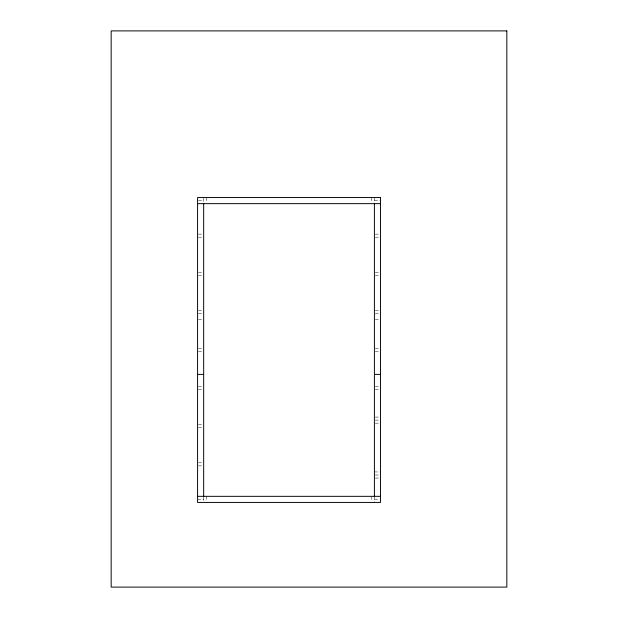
<?xml version="1.0" encoding="UTF-8"?>
<svg xmlns="http://www.w3.org/2000/svg" width="618" height="618" viewBox="0 0 618 618"><rect width="100%" height="100%" fill="white"/><g stroke="black" fill="none" stroke-linecap="round" stroke-linejoin="round"><path stroke-width="0.46" stroke-dasharray="3.09 2.32" d="M198.455 200.603L203.677 200.603M374.408 200.603L380.51 200.603M198.455 234.137L203.677 234.137M375.281 234.137L380.51 234.137M198.455 237.188L203.677 237.188M375.281 237.188L380.51 237.188M198.455 272.244L203.677 272.244M375.281 272.244L380.51 272.244M198.455 275.296L203.677 275.296M375.281 275.296L380.51 275.296M198.455 310.36L203.677 310.36M375.281 310.36L380.51 310.36M198.455 313.403L203.677 313.403M375.281 313.403L380.51 313.403M198.455 319.506L203.677 319.506M375.281 319.506L379.637 319.506M198.455 348.467L203.677 348.467M375.281 348.467L380.51 348.467M198.455 351.518L203.677 351.518M375.281 351.518L380.51 351.518M198.455 386.574L203.677 386.574M375.281 386.574L380.51 386.574M198.455 389.626L203.677 389.626M375.281 389.626L380.51 389.626M375.281 417.065L380.51 417.065M375.281 420.116L379.637 420.116M375.281 423.16L380.51 423.16M198.455 424.69L203.677 424.69M198.455 427.733L203.677 427.733M198.455 462.797L203.677 462.797M198.455 465.848L203.677 465.848M374.408 471.943L380.51 471.943M375.281 474.995L379.637 474.995M375.281 478.038L380.51 478.038M197.582 499.383L203.677 499.383M374.408 499.383L379.637 499.383M374.408 197.551L374.408 203.646M374.408 496.331L374.408 502.434M371.364 197.551L371.364 202.781M371.364 496.331L371.364 501.561M206.729 197.551L206.729 202.781M206.729 496.331L206.729 501.561M203.677 198.316L203.677 202.781M203.677 497.204L203.677 501.669"/><path stroke-width="0.93" d="M197.582 203.646L380.51 203.646M197.582 374.384L203.677 374.384M374.408 374.384L380.51 374.384M197.582 496.331L380.51 496.331M374.408 203.314L374.408 496.656M203.677 203.314L203.677 496.656M506.837 30.9L111.163 30.9L111.163 587.1L506.837 587.1L506.837 30.9M380.51 197.551L197.582 197.551L197.582 502.434L380.51 502.434L380.51 197.551"/></g></svg>
